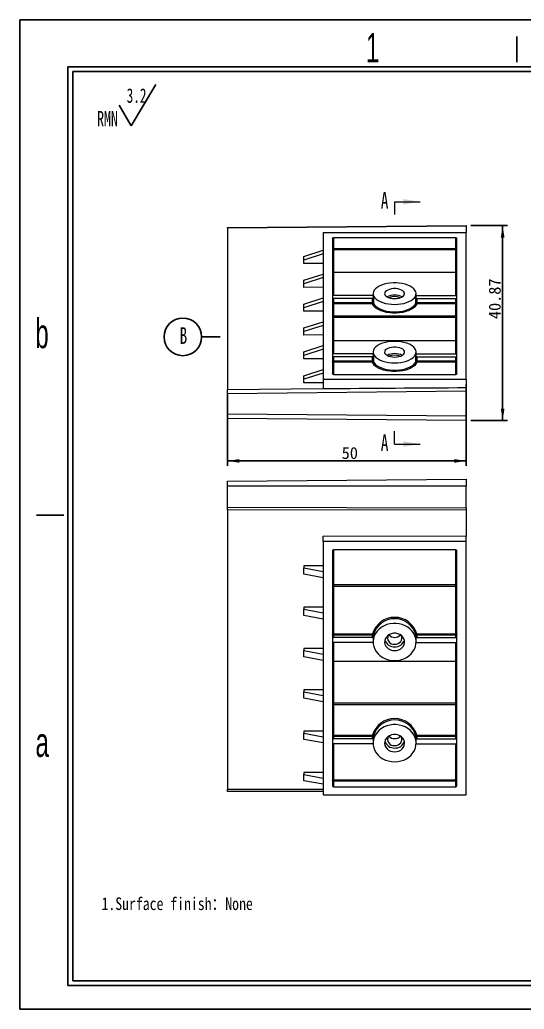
# Model space of a CAD drawing. Header units: millimetres. Extents: x 2 to 295, y 1 to 209.
# Drawn here: x 1.6 to 107.3, y 1.3 to 208.7 of the extents above; entities that cross this region are included whole.
import ezdxf

# ---------------------------------------------------------------- set-up
doc = ezdxf.new("R2010")
doc.units = ezdxf.units.MM
doc.layers.add('SLD-0', color=179, linetype='Continuous')
doc.styles.add('SLDTEXTSTYLE0', font='SIMSUN.TTC', dxfattribs={"width": 0.67})
doc.styles.add('SLDTEXTSTYLE15', font='SIMSUN.TTC')
doc.styles.add('SLDTEXTSTYLE16', font='仿宋_GB2312', dxfattribs={"width": 0.67})
doc.styles.add('SLDTEXTSTYLE4', font='SIMSUN.TTC', dxfattribs={"width": 0.8, "bigfont": 'bigfont'})
doc.styles.add('SLDTEXTSTYLE7', font='GOTHIC.TTF', dxfattribs={"width": 0.61171})
doc.dimstyles.new('SLDDIMSTYLE0', dxfattribs={"dimtxt": 2.5, "dimasz": 3.5, "dimexe": 0, "dimexo": 0.0625, "dimtad": 2, "dimrnd": 1e-09, "dimzin": 12, "dimdsep": 46, "dimtxsty": 'SLDTEXTSTYLE0', "dimsah": 1, "dimcen": 0.09, "dimadec": 0, "dimazin": 3, "dimtfac": 1, "dimtofl": 0, "dimtmove": 0, "dimatfit": 3, "dimfxl": 0, "dimfrac": 2, "dimtolj": 1, "dimtzin": 12, "dimarcsym": 0})

# ---------------------------------------------------------------- blocks, each defined once
blk = doc.blocks.new('SW_NOTE_0')
at = {"layer": 'SLD-0', "color": 0}
for q in [(12.27, 9.26), (4.6, 4.92)]:
    blk.add_line((7.16, 0.59), q, dxfattribs=at)
at = {"layer": 'SLD-0', "color": 0, "attachment_point": 1, "style": 'SLDTEXTSTYLE0'}
for s, insert, char_height in [('3.2', (6.19, 8.45), 3.032), ('RMN', (0, 3.69), 3.175)]:
    blk.add_mtext(s, dxfattribs=dict(at, insert=insert, char_height=char_height))
blk = doc.blocks.new('_D')
at = {"layer": 'SLD-0', "color": 5}
for p, q in [((95.12, 132.33), (95.12, 115.21)), ((45.12, 130.17), (45.12, 115.21)), ((45.12, 116.21), (95.12, 116.21))]:
    blk.add_line(p, q, dxfattribs=at)
for points in [[(45.12, 116.21), (47.62, 115.83), (47.62, 116.6)], [(95.12, 116.21), (92.62, 116.6), (92.62, 115.83)]]:
    blk.add_solid(points, dxfattribs=at)
at = {"layer": 'SLD-0', "color": 5, "insert": (69.03, 119.12), "char_height": 2.5, "attachment_point": 1, "style": 'SLDTEXTSTYLE15'}
blk.add_mtext('50', dxfattribs=at)
blk = doc.blocks.new('_D_1')
at = {"layer": 'SLD-0', "color": 5}
for p, q in [((96.12, 165.54), (103.75, 165.54)), ((102.75, 165.54), (102.75, 124.67)), ((96.12, 124.67), (103.75, 124.67))]:
    blk.add_line(p, q, dxfattribs=at)
for points in [[(102.75, 165.54), (102.37, 163.04), (103.14, 163.04)], [(102.75, 124.67), (103.14, 127.17), (102.37, 127.17)]]:
    blk.add_solid(points, dxfattribs=at)
at = {"layer": 'SLD-0', "color": 5, "insert": (99.84, 145.95), "char_height": 2.5, "attachment_point": 1, "rotation": 90, "style": 'SLDTEXTSTYLE15'}
blk.add_mtext('40.87', dxfattribs=at)
blk = doc.blocks.new('SW_DATUMTAG_0')
at = {"layer": 'SLD-0', "color": 0}
blk.add_line((8.53, 2.04), (4.62, 2.04), dxfattribs=at)
blk.add_circle((0.68, 2.04), 3.94, dxfattribs=at)
at = {"layer": 'SLD-0', "color": 0, "insert": (0, 4.07), "char_height": 3.5, "attachment_point": 1, "style": 'SLDTEXTSTYLE0'}
blk.add_mtext('B', dxfattribs=at)

msp = doc.modelspace()

# ---------------------------------------------------------------- linework, layer by layer
at = {"color": 7, "linetype": 'Continuous', "lineweight": 0}
for p, q in [((80.124, 170.539), (80.124, 167.879)), ((80.124, 170.539), (85.444, 170.539)), ((80.124, 119.756), (80.124, 122.416)), ((80.124, 119.756), (85.444, 119.756))]:
    msp.add_line(p, q, dxfattribs=at)
at = {"color": 7, "linetype": 'Continuous', "lineweight": 15}
for p, q in [((45.124, 165.107), (95.124, 165.543)), ((95.124, 165.409), (45.124, 164.973)), ((45.124, 164.973), (45.124, 165.107)), ((45.124, 164.973), (45.124, 131.169)), ((65.124, 163.999), (65.124, 160.374)), ((95.124, 163.999), (65.124, 163.999)), ((95.124, 165.543), (95.124, 165.409)), ((95.124, 165.409), (95.124, 163.999)), ((95.124, 133.334), (95.124, 163.999)), ((67.124, 162.899), (67.124, 134.434)), ((92.924, 162.999), (67.324, 162.999)), ((67.324, 162.999), (67.324, 160.748)), ((92.924, 160.748), (92.924, 162.999)), ((93.124, 134.434), (93.124, 162.899)), ((61.124, 159.075), (65.124, 160.374)), ((65.124, 160.374), (65.124, 159.624)), ((67.324, 160.748), (92.924, 160.748)), ((67.324, 160.475), (67.324, 160.748)), ((92.924, 160.475), (67.324, 160.475)), ((92.924, 160.475), (92.924, 160.748)), ((65.124, 159.624), (61.124, 158.325)), ((61.124, 158.325), (61.124, 159.075)), ((61.124, 157.58), (61.124, 158.325)), ((65.124, 157.611), (61.124, 157.58)), ((65.124, 159.624), (65.124, 155.374)), ((92.924, 155.684), (67.324, 155.684)), ((61.124, 154.075), (65.124, 155.374)), ((65.124, 154.624), (61.124, 153.325)), ((61.124, 153.325), (61.124, 154.075)), ((65.124, 155.374), (65.124, 154.624)), ((65.124, 154.624), (65.124, 150.374)), ((61.124, 152.58), (61.124, 153.325)), ((65.124, 152.611), (61.124, 152.58)), ((61.124, 149.075), (65.124, 150.374)), ((65.124, 149.624), (61.124, 148.325)), ((65.124, 150.374), (65.124, 149.624)), ((65.124, 149.624), (65.124, 145.374)), ((75.492, 150.883), (67.324, 150.883)), ((67.324, 150.283), (67.324, 149.417)), ((75.492, 150.283), (67.324, 150.283)), ((67.324, 149.417), (75.492, 149.417)), ((67.324, 149.417), (67.324, 149.144)), ((75.492, 149.417), (75.492, 150.283)), ((75.492, 149.417), (75.492, 149.144)), ((75.624, 151.276), (75.624, 150.583)), ((75.69, 150.2), (75.69, 149.334)), ((84.558, 149.334), (84.558, 150.2)), ((84.624, 150.583), (84.624, 151.276)), ((84.755, 150.883), (92.924, 150.883)), ((84.755, 150.283), (92.924, 150.283)), ((84.755, 150.283), (84.755, 149.417)), ((84.755, 149.417), (92.924, 149.417)), ((84.755, 149.417), (84.755, 149.144)), ((92.924, 149.417), (92.924, 150.283)), ((92.924, 149.417), (92.924, 149.144)), ((61.124, 148.325), (61.124, 149.075)), ((61.124, 147.58), (61.124, 148.325)), ((65.124, 147.611), (61.124, 147.58)), ((67.324, 149.144), (67.324, 146.652)), ((75.492, 149.144), (67.324, 149.144)), ((92.924, 149.144), (84.755, 149.144)), ((92.924, 146.652), (92.924, 149.144)), ((61.124, 144.075), (65.124, 145.374)), ((65.124, 145.374), (65.124, 144.624)), ((67.324, 146.652), (67.324, 146.242)), ((67.324, 146.652), (92.924, 146.652)), ((92.924, 146.242), (67.324, 146.242)), ((92.924, 146.242), (92.924, 146.652)), ((65.124, 144.624), (61.124, 143.325)), ((61.124, 143.325), (61.124, 144.075)), ((61.124, 142.58), (61.124, 143.325)), ((65.124, 144.624), (65.124, 140.374)), ((65.124, 142.611), (61.124, 142.58)), ((92.924, 141.352), (67.324, 141.352)), ((61.124, 139.075), (65.124, 140.374)), ((65.124, 139.624), (61.124, 138.325)), ((61.124, 138.325), (61.124, 139.075)), ((65.124, 140.374), (65.124, 139.624)), ((65.124, 139.624), (65.124, 135.374)), ((75.624, 139.026), (75.624, 138.333)), ((84.624, 138.333), (84.624, 139.026)), ((61.124, 137.58), (61.124, 138.325)), ((65.124, 137.611), (61.124, 137.58)), ((75.492, 138.633), (67.324, 138.633)), ((67.324, 138.033), (67.324, 137.167)), ((75.492, 138.033), (67.324, 138.033)), ((67.324, 137.167), (75.492, 137.167)), ((67.324, 136.894), (67.324, 137.167)), ((75.492, 136.894), (67.324, 136.894)), ((75.492, 137.167), (75.492, 138.033)), ((75.492, 136.894), (75.492, 137.167)), ((75.69, 137.95), (75.69, 137.084)), ((84.558, 137.084), (84.558, 137.95)), ((84.755, 138.633), (92.924, 138.633)), ((84.755, 138.033), (92.924, 138.033)), ((84.755, 138.033), (84.755, 137.167)), ((84.755, 137.167), (92.924, 137.167)), ((84.755, 136.894), (84.755, 137.167)), ((92.924, 136.894), (84.755, 136.894)), ((92.924, 137.167), (92.924, 138.033)), ((92.924, 136.894), (92.924, 137.167)), ((61.124, 134.075), (65.124, 135.374)), ((65.124, 135.374), (65.124, 134.624)), ((65.124, 134.624), (61.124, 133.325)), ((61.124, 133.325), (61.124, 134.075)), ((61.124, 132.58), (61.124, 133.325)), ((65.124, 134.624), (65.124, 133.334)), ((65.124, 133.334), (95.124, 133.334)), ((65.124, 133.334), (65.124, 131.316)), ((67.324, 134.334), (92.924, 134.334)), ((95.124, 133.334), (95.124, 131.519)), ((45.124, 131.169), (65.124, 131.37)), ((45.124, 130.303), (45.124, 131.169)), ((95.124, 130.807), (45.124, 130.303)), ((65.124, 132.611), (61.124, 132.58)), ((95.124, 131.519), (95.124, 130.807)), ((95.124, 125.67), (95.124, 130.807)), ((45.124, 126.107), (45.124, 130.303)), ((45.124, 126.107), (95.124, 125.67)), ((45.124, 125.107), (45.124, 126.107)), ((95.124, 124.67), (45.124, 125.107)), ((95.124, 125.67), (95.124, 124.67)), ((45.124, 111.946), (95.124, 112.382)), ((95.124, 110.946), (45.124, 110.946)), ((45.124, 106.496), (45.124, 110.946)), ((95.124, 106.379), (95.124, 110.946)), ((45.124, 106.496), (95.124, 106.379)), ((45.124, 105.996), (45.124, 106.496)), ((95.124, 105.879), (45.124, 105.996)), ((45.124, 105.996), (45.124, 47.446)), ((95.124, 106.379), (95.124, 105.879)), ((95.124, 105.879), (95.124, 100.342)), ((95.124, 100.342), (65.124, 100.473)), ((65.124, 99.31), (65.124, 100.473)), ((95.124, 99.31), (95.124, 100.342)), ((95.124, 99.31), (65.124, 99.31)), ((65.124, 99.31), (65.124, 93.031)), ((92.924, 97.578), (67.324, 97.578)), ((95.124, 46.196), (95.124, 99.31)), ((67.124, 97.405), (67.124, 48.101)), ((93.124, 48.101), (93.124, 97.405)), ((65.124, 94.194), (61.124, 94.212)), ((61.124, 94.212), (61.124, 93.781)), ((61.124, 92.482), (61.124, 93.781)), ((61.124, 93.781), (65.124, 93.031)), ((65.124, 91.732), (61.124, 92.482)), ((65.124, 93.031), (65.124, 91.732)), ((65.124, 91.732), (65.124, 84.371)), ((67.324, 90.318), (92.924, 90.318)), ((67.324, 90.318), (67.324, 89.908)), ((67.324, 89.908), (67.324, 79.965)), ((92.924, 89.908), (67.324, 89.908)), ((92.924, 89.908), (92.924, 90.318)), ((92.924, 79.965), (92.924, 89.908)), ((65.124, 85.534), (61.124, 85.551)), ((61.124, 85.551), (61.124, 85.121)), ((61.124, 85.121), (65.124, 84.371)), ((61.124, 83.822), (61.124, 85.121)), ((65.124, 83.072), (61.124, 83.822)), ((65.124, 84.371), (65.124, 83.072)), ((65.124, 83.072), (65.124, 75.711)), ((67.324, 79.965), (75.492, 79.965)), ((67.324, 79.965), (67.324, 79.691)), ((67.324, 79.691), (67.324, 79.191)), ((75.492, 79.691), (67.324, 79.691)), ((75.492, 79.191), (67.324, 79.191)), ((75.492, 79.965), (75.492, 79.691)), ((75.492, 79.191), (75.492, 79.691)), ((75.69, 79.835), (75.69, 79.335)), ((84.558, 79.335), (84.558, 79.835)), ((84.755, 79.965), (92.924, 79.965)), ((84.755, 79.965), (84.755, 79.691)), ((84.755, 79.691), (84.755, 79.191)), ((92.924, 79.691), (84.755, 79.691)), ((84.755, 79.191), (92.924, 79.191)), ((92.924, 79.965), (92.924, 79.691)), ((92.924, 79.191), (92.924, 79.691)), ((65.124, 76.874), (61.124, 76.891)), ((61.124, 76.891), (61.124, 76.461)), ((75.492, 78.152), (67.324, 78.152)), ((75.624, 78.672), (75.624, 78.272)), ((84.624, 78.272), (84.624, 78.672)), ((84.755, 78.152), (92.924, 78.152)), ((61.124, 76.461), (65.124, 75.711)), ((61.124, 75.162), (61.124, 76.461)), ((65.124, 74.412), (61.124, 75.162)), ((65.124, 75.711), (65.124, 74.412)), ((65.124, 74.412), (65.124, 67.051)), ((67.324, 74.263), (92.924, 74.263)), ((67.324, 74.263), (67.324, 74.153)), ((92.924, 74.153), (67.324, 74.153)), ((67.324, 74.153), (67.324, 65.493)), ((92.924, 74.153), (92.924, 74.263)), ((92.924, 65.493), (92.924, 74.153)), ((65.124, 68.213), (61.124, 68.231)), ((61.124, 68.231), (61.124, 67.801)), ((61.124, 66.502), (61.124, 67.801)), ((61.124, 67.801), (65.124, 67.051)), ((65.124, 65.752), (61.124, 66.502)), ((65.124, 67.051), (65.124, 65.752)), ((65.124, 65.752), (65.124, 58.39)), ((67.324, 65.493), (92.924, 65.493)), ((67.324, 65.493), (67.324, 65.083)), ((67.324, 65.083), (67.324, 58.747)), ((92.924, 65.083), (67.324, 65.083)), ((92.924, 65.083), (92.924, 65.493)), ((92.924, 58.747), (92.924, 65.083)), ((65.124, 59.553), (61.124, 59.571)), ((61.124, 59.571), (61.124, 59.14)), ((61.124, 59.14), (65.124, 58.39)), ((61.124, 57.841), (61.124, 59.14)), ((65.124, 58.39), (65.124, 57.091)), ((67.324, 58.747), (75.492, 58.747)), ((67.324, 58.474), (67.324, 58.747)), ((67.324, 58.474), (67.324, 57.974)), ((75.492, 58.474), (67.324, 58.474)), ((75.492, 58.474), (75.492, 58.747)), ((75.492, 57.974), (75.492, 58.474)), ((75.69, 58.617), (75.69, 58.117)), ((84.558, 58.117), (84.558, 58.617)), ((84.755, 58.747), (92.924, 58.747)), ((84.755, 58.474), (84.755, 58.747)), ((84.755, 58.474), (84.755, 57.974)), ((92.924, 58.474), (84.755, 58.474)), ((92.924, 58.474), (92.924, 58.747)), ((92.924, 57.974), (92.924, 58.474)), ((65.124, 57.091), (61.124, 57.841)), ((65.124, 57.091), (65.124, 49.73)), ((75.492, 57.974), (67.324, 57.974)), ((75.492, 56.934), (67.324, 56.934)), ((75.624, 57.454), (75.624, 57.054)), ((84.624, 57.054), (84.624, 57.454)), ((84.755, 57.974), (92.924, 57.974)), ((84.755, 56.934), (92.924, 56.934)), ((65.124, 50.893), (61.124, 50.91)), ((61.124, 50.91), (61.124, 50.48)), ((61.124, 50.48), (65.124, 49.73)), ((61.124, 49.181), (61.124, 50.48)), ((65.124, 48.431), (61.124, 49.181)), ((65.124, 49.73), (65.124, 48.431)), ((65.124, 48.431), (65.124, 46.196)), ((67.324, 49.351), (92.924, 49.351)), ((67.324, 49.078), (67.324, 49.351)), ((67.324, 49.078), (67.324, 47.928)), ((92.924, 49.078), (67.324, 49.078)), ((67.324, 47.928), (92.924, 47.928)), ((92.924, 49.078), (92.924, 49.351)), ((92.924, 47.928), (92.924, 49.078)), ((45.124, 47.446), (65.124, 47.446)), ((45.124, 46.946), (45.124, 47.446)), ((65.124, 46.946), (45.124, 46.946)), ((65.124, 46.196), (95.124, 46.196))]:
    msp.add_line(p, q, dxfattribs=at)
at = {"color": 8, "linetype": 'Continuous', "lineweight": 15}
for p, q in [((67.324, 160.475), (67.324, 155.684)), ((92.924, 155.684), (92.924, 160.475)), ((67.324, 155.684), (67.324, 150.883)), ((92.924, 150.883), (92.924, 155.684)), ((67.324, 146.242), (67.324, 141.352)), ((92.924, 141.352), (92.924, 146.242)), ((67.324, 141.352), (67.324, 138.633)), ((92.924, 138.633), (92.924, 141.352)), ((67.324, 136.894), (67.324, 134.334)), ((92.924, 134.334), (92.924, 136.894)), ((67.324, 97.578), (67.324, 90.318)), ((92.924, 90.318), (92.924, 97.578)), ((67.324, 78.152), (67.324, 74.263)), ((92.924, 74.263), (92.924, 78.152)), ((67.324, 56.934), (67.324, 49.351)), ((92.924, 49.351), (92.924, 56.934))]:
    msp.add_line(p, q, dxfattribs=at)
at = {"color": 7, "linetype": 'Continuous', "lineweight": 15, "flags": 128}
for points in [[(67.124, 162.899), (67.128, 162.919), (67.139, 162.938), (67.158, 162.955), (67.182, 162.97), (67.213, 162.983), (67.247, 162.992), (67.285, 162.998), (67.324, 162.999)], [(92.924, 162.999), (92.963, 162.998), (93, 162.992), (93.035, 162.983), (93.065, 162.97), (93.09, 162.955), (93.109, 162.938), (93.12, 162.919), (93.124, 162.899)], [(67.324, 160.748), (67.285, 160.746), (67.247, 160.74), (67.213, 160.731), (67.182, 160.719), (67.158, 160.703), (67.139, 160.686), (67.128, 160.667), (67.124, 160.648)], [(93.124, 160.648), (93.12, 160.667), (93.109, 160.686), (93.09, 160.703), (93.065, 160.719), (93.035, 160.731), (93, 160.74), (92.963, 160.746), (92.924, 160.748)], [(80.124, 149.026), (80.779, 149.05), (81.42, 149.121), (82.034, 149.238), (82.607, 149.399), (83.127, 149.6), (83.583, 149.836), (83.965, 150.104), (84.265, 150.396), (84.478, 150.707), (84.597, 151.03), (84.621, 151.358), (84.549, 151.684), (84.383, 152.002), (84.126, 152.304), (83.784, 152.585), (83.363, 152.837), (82.874, 153.056), (82.326, 153.238), (81.731, 153.377), (81.102, 153.472), (80.452, 153.52), (79.795, 153.52), (79.145, 153.472), (78.516, 153.377), (77.922, 153.238), (77.374, 153.056), (76.884, 152.837), (76.464, 152.585), (76.122, 152.304), (75.865, 152.002), (75.699, 151.684), (75.627, 151.358), (75.651, 151.03), (75.77, 150.707), (75.982, 150.396), (76.283, 150.104), (76.665, 149.836), (77.121, 149.6), (77.641, 149.399), (78.214, 149.238), (78.827, 149.121), (79.469, 149.05), (80.124, 149.026)], [(80.124, 150.226), (80.575, 150.25), (81.006, 150.323), (81.395, 150.44), (81.724, 150.596), (81.979, 150.784), (82.147, 150.995), (82.221, 151.219), (82.196, 151.445), (82.075, 151.664), (81.862, 151.865), (81.568, 152.038), (81.207, 152.175), (80.794, 152.271), (80.351, 152.319), (79.897, 152.319), (79.453, 152.271), (79.041, 152.175), (78.68, 152.038), (78.386, 151.865), (78.173, 151.664), (78.052, 151.445), (78.027, 151.219), (78.1, 150.995), (78.269, 150.784), (78.523, 150.596), (78.853, 150.44), (79.242, 150.323), (79.672, 150.25), (80.124, 150.226)], [(67.324, 150.883), (67.285, 150.885), (67.247, 150.89), (67.213, 150.9), (67.182, 150.912), (67.158, 150.927), (67.139, 150.945), (67.128, 150.963), (67.124, 150.983)], [(67.124, 150.183), (67.128, 150.202), (67.139, 150.221), (67.158, 150.238), (67.182, 150.254), (67.213, 150.266), (67.247, 150.275), (67.285, 150.281), (67.324, 150.283)], [(67.324, 149.417), (67.285, 149.415), (67.247, 149.409), (67.213, 149.4), (67.182, 149.387), (67.158, 149.372), (67.139, 149.355), (67.128, 149.336), (67.124, 149.317)], [(75.69, 149.334), (75.85, 149.012), (76.103, 148.706), (76.443, 148.422), (76.863, 148.166), (77.354, 147.943), (77.905, 147.759), (78.504, 147.618), (79.137, 147.522), (79.793, 147.473), (80.455, 147.473), (81.11, 147.522), (81.744, 147.618), (82.343, 147.759), (82.894, 147.943), (83.384, 148.166), (83.804, 148.422), (84.145, 148.706), (84.398, 149.012), (84.558, 149.334)], [(93.124, 150.983), (93.12, 150.963), (93.109, 150.945), (93.09, 150.927), (93.065, 150.912), (93.035, 150.9), (93, 150.89), (92.963, 150.885), (92.924, 150.883)], [(92.924, 150.283), (92.963, 150.281), (93, 150.275), (93.035, 150.266), (93.065, 150.254), (93.09, 150.238), (93.109, 150.221), (93.12, 150.202), (93.124, 150.183)], [(92.924, 149.417), (92.963, 149.415), (93, 149.409), (93.035, 149.4), (93.065, 149.387), (93.09, 149.372), (93.109, 149.355), (93.12, 149.336), (93.124, 149.317)], [(84.755, 149.144), (84.588, 148.808), (84.323, 148.488), (83.968, 148.191), (83.529, 147.924), (83.017, 147.691), (82.442, 147.499), (81.816, 147.351), (81.154, 147.251), (80.47, 147.2), (79.778, 147.2), (79.094, 147.251), (78.432, 147.351), (77.806, 147.499), (77.231, 147.691), (76.718, 147.924), (76.28, 148.191), (75.924, 148.488), (75.66, 148.808), (75.492, 149.144)], [(80.124, 136.776), (80.779, 136.8), (81.42, 136.871), (82.034, 136.988), (82.607, 137.149), (83.127, 137.35), (83.583, 137.586), (83.965, 137.854), (84.265, 138.146), (84.478, 138.457), (84.597, 138.78), (84.621, 139.108), (84.549, 139.434), (84.383, 139.752), (84.126, 140.054), (83.784, 140.335), (83.363, 140.587), (82.874, 140.806), (82.326, 140.988), (81.731, 141.127), (81.102, 141.222), (80.452, 141.27), (79.795, 141.27), (79.145, 141.222), (78.516, 141.127), (77.922, 140.988), (77.374, 140.806), (76.884, 140.587), (76.464, 140.335), (76.122, 140.054), (75.865, 139.752), (75.699, 139.434), (75.627, 139.108), (75.651, 138.78), (75.77, 138.457), (75.982, 138.146), (76.283, 137.854), (76.665, 137.586), (77.121, 137.35), (77.641, 137.149), (78.214, 136.988), (78.827, 136.871), (79.469, 136.8), (80.124, 136.776)], [(80.124, 137.976), (80.575, 138), (81.006, 138.073), (81.395, 138.19), (81.724, 138.346), (81.979, 138.534), (82.147, 138.745), (82.221, 138.969), (82.196, 139.195), (82.075, 139.414), (81.862, 139.615), (81.568, 139.788), (81.207, 139.925), (80.794, 140.021), (80.351, 140.069), (79.897, 140.069), (79.453, 140.021), (79.041, 139.925), (78.68, 139.788), (78.386, 139.615), (78.173, 139.414), (78.052, 139.195), (78.027, 138.969), (78.1, 138.745), (78.269, 138.534), (78.523, 138.346), (78.853, 138.19), (79.242, 138.073), (79.672, 138), (80.124, 137.976)], [(67.324, 138.633), (67.285, 138.635), (67.247, 138.64), (67.213, 138.65), (67.182, 138.662), (67.158, 138.677), (67.139, 138.695), (67.128, 138.713), (67.124, 138.733)], [(67.124, 137.933), (67.128, 137.952), (67.139, 137.971), (67.158, 137.988), (67.182, 138.004), (67.213, 138.016), (67.247, 138.025), (67.285, 138.031), (67.324, 138.033)], [(67.124, 137.067), (67.128, 137.086), (67.139, 137.105), (67.158, 137.122), (67.182, 137.137), (67.213, 137.15), (67.247, 137.159), (67.285, 137.165), (67.324, 137.167)], [(84.755, 136.894), (84.588, 136.558), (84.323, 136.238), (83.968, 135.941), (83.529, 135.674), (83.017, 135.441), (82.442, 135.249), (81.816, 135.101), (81.154, 135.001), (80.47, 134.95), (79.778, 134.95), (79.094, 135.001), (78.432, 135.101), (77.806, 135.249), (77.231, 135.441), (76.718, 135.674), (76.28, 135.941), (75.924, 136.238), (75.66, 136.558), (75.492, 136.894)], [(75.69, 137.084), (75.85, 136.762), (76.103, 136.456), (76.443, 136.172), (76.863, 135.916), (77.354, 135.693), (77.905, 135.509), (78.504, 135.368), (79.137, 135.272), (79.793, 135.223), (80.455, 135.223), (81.11, 135.272), (81.744, 135.368), (82.343, 135.509), (82.894, 135.693), (83.384, 135.916), (83.804, 136.172), (84.145, 136.456), (84.398, 136.762), (84.558, 137.084)], [(93.124, 138.733), (93.12, 138.713), (93.109, 138.695), (93.09, 138.677), (93.065, 138.662), (93.035, 138.65), (93, 138.64), (92.963, 138.635), (92.924, 138.633)], [(92.924, 138.033), (92.963, 138.031), (93, 138.025), (93.035, 138.016), (93.065, 138.004), (93.09, 137.988), (93.109, 137.971), (93.12, 137.952), (93.124, 137.933)], [(93.124, 137.067), (93.12, 137.086), (93.109, 137.105), (93.09, 137.122), (93.065, 137.137), (93.035, 137.15), (93, 137.159), (92.963, 137.165), (92.924, 137.167)], [(67.324, 134.334), (67.285, 134.336), (67.247, 134.342), (67.213, 134.351), (67.182, 134.363), (67.158, 134.378), (67.139, 134.396), (67.128, 134.414), (67.124, 134.434)], [(93.124, 134.434), (93.12, 134.414), (93.109, 134.396), (93.09, 134.378), (93.065, 134.363), (93.035, 134.351), (93, 134.342), (92.963, 134.336), (92.924, 134.334)], [(80.124, 74.375), (80.779, 74.416), (81.42, 74.54), (82.034, 74.743), (82.607, 75.022), (83.127, 75.369), (83.583, 75.779), (83.965, 76.242), (84.265, 76.748), (84.478, 77.286), (84.597, 77.845), (84.621, 78.414), (84.549, 78.98), (84.383, 79.53), (84.126, 80.054), (83.784, 80.539), (83.363, 80.977), (82.874, 81.356), (82.326, 81.67), (81.731, 81.912), (81.102, 82.076), (80.452, 82.158), (79.795, 82.158), (79.145, 82.076), (78.516, 81.912), (77.922, 81.67), (77.374, 81.356), (76.884, 80.977), (76.464, 80.539), (76.122, 80.054), (75.865, 79.53), (75.699, 78.98), (75.627, 78.414), (75.651, 77.845), (75.77, 77.286), (75.982, 76.748), (76.283, 76.242), (76.665, 75.779), (77.121, 75.369), (77.641, 75.022), (78.214, 74.743), (78.827, 74.54), (79.469, 74.416), (80.124, 74.375)], [(67.124, 79.865), (67.128, 79.884), (67.139, 79.903), (67.158, 79.92), (67.182, 79.935), (67.213, 79.948), (67.247, 79.957), (67.285, 79.963), (67.324, 79.965)], [(80.124, 76.453), (80.575, 76.496), (81.006, 76.621), (81.395, 76.824), (81.724, 77.094), (81.979, 77.42), (82.147, 77.785), (82.221, 78.173), (82.196, 78.566), (82.075, 78.945), (81.862, 79.292), (81.568, 79.592), (81.207, 79.83), (80.794, 79.995), (80.351, 80.08), (79.897, 80.08), (79.453, 79.995), (79.041, 79.83), (78.68, 79.592), (78.386, 79.292), (78.173, 78.945), (78.052, 78.566), (78.027, 78.173), (78.1, 77.785), (78.269, 77.42), (78.523, 77.094), (78.853, 76.824), (79.242, 76.621), (79.672, 76.496), (80.124, 76.453)], [(80.124, 77.773), (80.497, 77.814), (80.847, 77.933), (81.151, 78.125), (81.39, 78.376), (81.55, 78.67), (81.621, 78.99), (81.597, 79.315), (81.481, 79.625), (81.447, 79.684)], [(92.924, 79.965), (92.963, 79.963), (93, 79.957), (93.035, 79.948), (93.065, 79.935), (93.09, 79.92), (93.109, 79.903), (93.12, 79.884), (93.124, 79.865)], [(80.124, 53.157), (80.779, 53.199), (81.42, 53.322), (82.034, 53.525), (82.607, 53.804), (83.127, 54.152), (83.583, 54.561), (83.965, 55.024), (84.265, 55.53), (84.478, 56.068), (84.597, 56.628), (84.621, 57.196), (84.549, 57.762), (84.383, 58.312), (84.126, 58.836), (83.784, 59.322), (83.363, 59.759), (82.874, 60.139), (82.326, 60.453), (81.731, 60.694), (81.102, 60.858), (80.452, 60.941), (79.795, 60.941), (79.145, 60.858), (78.516, 60.694), (77.922, 60.453), (77.374, 60.139), (76.884, 59.759), (76.464, 59.322), (76.122, 58.836), (75.865, 58.312), (75.699, 57.762), (75.627, 57.196), (75.651, 56.628), (75.77, 56.068), (75.982, 55.53), (76.283, 55.024), (76.665, 54.561), (77.121, 54.152), (77.641, 53.804), (78.214, 53.525), (78.827, 53.322), (79.469, 53.199), (80.124, 53.157)], [(67.124, 58.647), (67.128, 58.666), (67.139, 58.685), (67.158, 58.702), (67.182, 58.718), (67.213, 58.73), (67.247, 58.739), (67.285, 58.745), (67.324, 58.747)], [(80.124, 55.235), (80.575, 55.278), (81.006, 55.404), (81.395, 55.606), (81.724, 55.877), (81.979, 56.202), (82.147, 56.568), (82.221, 56.956), (82.196, 57.348), (82.075, 57.727), (81.862, 58.075), (81.568, 58.374), (81.207, 58.612), (80.794, 58.778), (80.351, 58.862), (79.897, 58.862), (79.453, 58.778), (79.041, 58.612), (78.68, 58.374), (78.386, 58.075), (78.173, 57.727), (78.052, 57.348), (78.027, 56.956), (78.1, 56.568), (78.269, 56.202), (78.523, 55.877), (78.853, 55.606), (79.242, 55.404), (79.672, 55.278), (80.124, 55.235)], [(80.124, 56.555), (80.497, 56.596), (80.847, 56.716), (81.151, 56.907), (81.39, 57.158), (81.55, 57.453), (81.621, 57.773), (81.597, 58.098), (81.481, 58.407), (81.447, 58.467)], [(92.924, 58.747), (92.963, 58.745), (93, 58.739), (93.035, 58.73), (93.065, 58.718), (93.09, 58.702), (93.109, 58.685), (93.12, 58.666), (93.124, 58.647)], [(67.124, 49.251), (67.128, 49.271), (67.139, 49.289), (67.158, 49.307), (67.182, 49.322), (67.213, 49.334), (67.247, 49.344), (67.285, 49.349), (67.324, 49.351)], [(93.124, 49.251), (93.12, 49.271), (93.109, 49.289), (93.09, 49.307), (93.065, 49.322), (93.035, 49.334), (93, 49.344), (92.963, 49.349), (92.924, 49.351)]]:
    msp.add_lwpolyline(points, dxfattribs=at)
at = {"color": 7, "linetype": 'Continuous', "lineweight": 15}
for centre, radius, start, end in [((67.311, 160.662), 0.188, 184.4022, 273.81139), ((92.936, 160.662), 0.188, 266.18948, 355.59694), ((67.311, 149.331), 0.188, 184.40155, 273.81142), ((75.499, 151.213), 0.33, 268.93703, 292.28394), ((75.522, 150.076), 0.209, 36.32429, 98.01), ((75.522, 149.21), 0.209, 36.32429, 98.01), ((75.484, 149.35), 0.207, 272.44269, 355.52895), ((76.793, 150.586), 1.169, 180.16285, 199.29641), ((80.124, 147.429), 3.526, 63.4184, 116.5816), ((80.124, 148.119), 2.531, 63.69508, 116.30492), ((83.455, 150.586), 1.169, 340.70364, 359.83656), ((84.726, 150.076), 0.209, 81.98947, 143.67624), ((84.726, 149.21), 0.209, 81.98947, 143.67624), ((84.764, 149.35), 0.207, 184.4699, 267.55846), ((84.748, 151.207), 0.324, 247.49791, 271.28082), ((92.936, 149.331), 0.188, 266.18944, 355.59758), ((67.311, 137.081), 0.188, 184.40189, 273.81139), ((75.499, 138.963), 0.331, 268.94192, 292.27827), ((75.522, 137.826), 0.209, 36.32421, 98.01054), ((75.522, 136.96), 0.209, 36.32454, 98.00975), ((75.484, 137.1), 0.207, 272.44224, 355.5294), ((76.793, 138.336), 1.169, 180.16277, 199.29649), ((80.124, 135.179), 3.526, 63.41847, 116.58153), ((80.124, 135.869), 2.531, 63.69491, 116.30509), ((83.455, 138.336), 1.169, 340.70356, 359.83664), ((84.726, 137.826), 0.209, 81.98893, 143.67632), ((84.726, 136.96), 0.209, 81.98972, 143.67599), ((84.764, 137.1), 0.207, 184.46945, 267.55891), ((84.748, 138.957), 0.325, 247.50398, 271.27554), ((92.936, 137.081), 0.188, 266.18947, 355.59725), ((67.311, 97.39), 0.188, 86.18861, 175.5978), ((92.936, 97.39), 0.188, 4.40306, 93.81052), ((80.124, 78.597), 4.829, 16.45436, 163.54564), ((80.124, 78.525), 4.624, 16.45438, 163.54562), ((67.311, 79.879), 0.188, 184.40091, 273.81145), ((67.311, 79.379), 0.188, 184.40212, 273.81024), ((75.496, 79.756), 0.209, 22.32451, 91.06706), ((75.502, 79.885), 0.194, 267.13787, 345.06601), ((75.502, 79.385), 0.194, 267.13787, 345.06601), ((79.013, 78.671), 3.39, 168.70345, 179.98936), ((79.969, 79.079), 1.315, 152.59629, 276.77081), ((80.095, 80.8), 1.578, 221.40075, 271.0511), ((80.153, 80.8), 1.578, 268.94867, 318.59961), ((84.751, 79.756), 0.209, 88.93162, 157.6768), ((84.746, 79.885), 0.194, 194.93342, 272.8627), ((81.234, 78.671), 3.39, 0.01098, 11.29653), ((84.746, 79.385), 0.194, 194.93342, 272.8627), ((92.936, 79.879), 0.188, 266.18941, 355.59822), ((92.936, 79.379), 0.188, 266.19062, 355.59702), ((67.311, 77.964), 0.188, 86.18861, 175.5978), ((75.495, 77.936), 0.216, 51.98215, 90.67122), ((80.033, 79.311), 2.06, 198.07533, 272.51895), ((80.247, 79.263), 2.014, 266.4853, 342.92041), ((84.753, 77.935), 0.217, 89.43486, 127.91177), ((92.936, 77.964), 0.188, 4.40306, 93.81052), ((80.124, 57.379), 4.829, 16.45438, 163.54562), ((80.124, 57.308), 4.624, 16.45435, 163.54565), ((67.311, 58.661), 0.188, 184.40155, 273.81142), ((67.311, 58.161), 0.188, 184.40162, 273.81197), ((75.496, 58.538), 0.209, 22.32424, 91.06658), ((75.502, 58.667), 0.194, 267.13767, 345.0655), ((75.502, 58.167), 0.194, 267.13672, 345.06574), ((79.013, 57.453), 3.39, 168.70344, 179.98935), ((79.969, 57.861), 1.315, 152.59645, 276.7706), ((80.095, 59.582), 1.578, 221.40078, 271.05122), ((80.153, 59.582), 1.578, 268.94856, 318.59958), ((84.751, 58.538), 0.209, 88.93211, 157.67707), ((84.746, 58.667), 0.194, 194.93393, 272.86291), ((81.234, 57.453), 3.39, 0.01099, 11.29654), ((84.746, 58.167), 0.194, 194.93369, 272.86385), ((92.936, 58.661), 0.188, 266.18944, 355.59758), ((92.936, 58.161), 0.188, 266.1889, 355.59752), ((67.311, 56.747), 0.188, 86.18858, 175.59845), ((75.495, 56.719), 0.216, 51.98319, 90.67017), ((80.033, 58.093), 2.06, 198.07521, 272.51915), ((80.247, 58.046), 2.014, 266.48509, 342.92056), ((84.753, 56.718), 0.217, 89.43486, 127.91177), ((92.936, 56.747), 0.188, 4.40242, 93.81056), ((67.311, 49.266), 0.188, 184.40173, 273.81124), ((67.311, 48.116), 0.188, 184.40173, 273.81124), ((92.936, 49.266), 0.188, 266.18963, 355.5974), ((92.936, 48.116), 0.188, 266.18963, 355.5974)]:
    msp.add_arc(centre, radius, start, end, dxfattribs=at)
for centre, major_axis, ratio, start_param, end_param in [((67.324, 155.899), (0, 0.215), 0.9318517, 1.5707963, 3.1415927), ((92.924, 155.899), (0, 0.215), 0.9318517, 3.1415927, 4.712389), ((67.324, 146.783), (0.2, 0), 0.6589186, 3.1415927, 4.712389), ((67.324, 146.374), (0.2, 0), 0.6589186, 3.1415927, 4.712389), ((92.924, 146.783), (0.2, 0), 0.6589186, 4.712389, 6.2831853), ((92.924, 146.374), (0.2, 0), 0.6589186, 4.712389, 6.2831853), ((67.324, 141.566), (0, 0.215), 0.9318517, 1.5707963, 3.1415927), ((92.924, 141.566), (0, 0.215), 0.9318517, 3.1415927, 4.712389), ((45.128, 130.303), (198.476, 1.5), 0.0043633, 1.3161226, 1.4698462), ((67.324, 90.29), (0.2, 0), 0.1412805, 1.5707963, 3.1415927), ((67.324, 89.88), (0.2, 0), 0.1412805, 1.5707963, 3.1415927), ((92.924, 90.29), (0.2, 0), 0.1412805, 0, 1.5707963), ((92.924, 89.88), (0.2, 0), 0.1412805, 0, 1.5707963), ((67.324, 74.091), (0.2, 0), 0.8587195, 1.5707963, 3.1415927), ((67.324, 73.981), (0.2, 0), 0.8587195, 1.5707963, 3.1415927), ((92.924, 74.091), (0.2, 0), 0.8587195, 0, 1.5707963), ((92.924, 73.981), (0.2, 0), 0.8587195, 0, 1.5707963), ((67.324, 65.464), (0.2, 0), 0.1412805, 1.5707963, 3.1415927), ((67.324, 65.055), (0.2, 0), 0.1412805, 1.5707963, 3.1415927), ((92.924, 65.464), (0.2, 0), 0.1412805, 0, 1.5707963), ((92.924, 65.055), (0.2, 0), 0.1412805, 0, 1.5707963)]:
    msp.add_ellipse(centre, major_axis=major_axis, ratio=ratio, start_param=start_param, end_param=end_param, dxfattribs=at)
for points in [[(95.124, 112.382), (95.124, 112.382), (95.124, 112.345), (95.124, 112.201), (95.124, 112.094), (95.124, 111.829), (95.124, 111.669), (95.124, 111.322), (95.124, 111.134), (95.124, 110.946)], [(45.124, 110.946), (45.124, 111.077), (45.124, 111.208), (45.124, 111.449), (45.124, 111.56), (45.124, 111.746), (45.124, 111.82), (45.124, 111.92), (45.124, 111.946), (45.124, 111.946)]]:
    msp.add_open_spline(points, degree=3, knots=[3.1415927, 3.1415927, 3.1415927, 3.1415927, 3.5342917, 3.5342917, 3.9269908, 3.9269908, 4.3196899, 4.3196899, 4.712389, 4.712389, 4.712389, 4.712389], dxfattribs=at)
at = {"color": 7, "linetype": 'Continuous', "lineweight": 0}
for points in [[(85.444, 170.539), (81.944, 171.099), (81.944, 169.979)], [(85.444, 119.756), (81.944, 120.316), (81.944, 119.196)]]:
    msp.add_solid(points, dxfattribs=at)
at = {"layer": 'SLD-0'}
for p, q in [((1.591, 208.674), (295.107, 208.674)), ((1.591, 1.294), (1.591, 208.674)), ((12.675, 7.219), (12.675, 197.811)), ((12.675, 197.811), (289.181, 197.811)), ((289.181, 7.219), (12.675, 7.219)), ((295.107, 1.294), (1.591, 1.294))]:
    msp.add_line(p, q, dxfattribs=at)
at = {"layer": 'SLD-0', "color": 6, "linetype": 'Continuous'}
for p, q in [((105.701, 199.786), (105.701, 205.169)), ((11.687, 6.231), (11.687, 198.799)), ((11.687, 198.799), (290.169, 198.799)), ((10.805, 104.853), (5.068, 104.853)), ((290.169, 6.231), (11.687, 6.231))]:
    msp.add_line(p, q, dxfattribs=at)

# ---------------------------------------------------------------- block references
at = {"layer": 'SLD-0'}
msp.add_blockref('SW_NOTE_0', (17.795, 185.858), dxfattribs=at)
at = {"layer": 'SLD-0', "color": 7}
msp.add_blockref('SW_DATUMTAG_0', (35.072, 140.168), dxfattribs=at)

# ---------------------------------------------------------------- texts
at = {"color": 7, "linetype": 'Continuous', "char_height": 3.5, "attachment_point": 1, "style": 'SLDTEXTSTYLE16'}
for insert in [(77.223, 172.574), (77.223, 121.791)]:
    msp.add_mtext('A', dxfattribs=dict(at, insert=insert))
at = {"layer": 'SLD-0', "char_height": 6.172, "attachment_point": 1, "style": 'SLDTEXTSTYLE7'}
for s, insert in [('1', (74.111, 205.899)), ('b', (4.835, 146.019)), ('a', (4.88, 60.351))]:
    msp.add_mtext(s, dxfattribs=dict(at, insert=insert))
at = {"layer": 'SLD-0', "color": 5, "insert": (18.721, 24.728), "char_height": 2.64583, "attachment_point": 1, "style": 'SLDTEXTSTYLE4'}
msp.add_mtext('1.Surface finish\\M+18146None', dxfattribs=at)

# ---------------------------------------------------------------- dimensions: what is measured, and where the dimension line sits
at = {"layer": 'SLD-0', "color": 5}
dim = msp.add_linear_dim(base=(102.754, 124.67), p1=(95.124, 165.543), p2=(95.124, 124.67), angle=90, dimstyle='SLDDIMSTYLE0', dxfattribs=at)
dim.commit()
dim.dimension.update_dxf_attribs({"geometry": '_D_1', "text_midpoint": (102.754, 148.384), "dimtype": 160})
dim = msp.add_linear_dim(base=(95.124, 116.211), p1=(45.124, 131.169), p2=(95.124, 133.334), dimstyle='SLDDIMSTYLE0', dxfattribs=at)
dim.commit()
dim.dimension.update_dxf_attribs({"geometry": '_D', "text_midpoint": (70.005, 116.211), "dimtype": 160})

doc.saveas('drawing.dxf')
